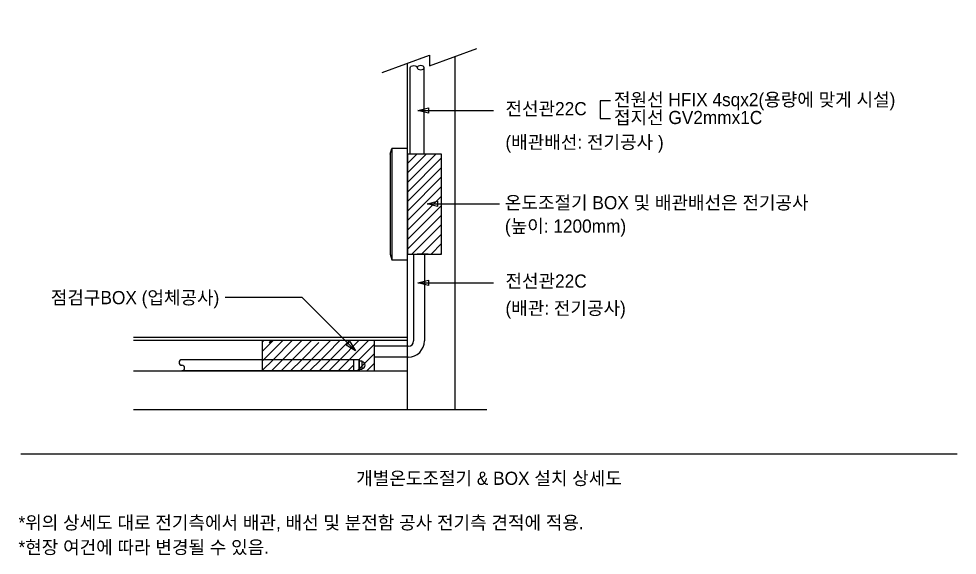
# Model space of a CAD drawing. Header units: millimetres. Extents: x 35956 to 501590, y -530175 to 881740.
# Drawn here: x 35956 to 85794, y -149889 to -121400 of the extents above; entities that cross this region are included whole.
import ezdxf
from ezdxf.enums import TextEntityAlignment as Align

# ---------------------------------------------------------------- set-up
doc = ezdxf.new("R2010")
doc.units = ezdxf.units.MM
doc.header["$LTSCALE"] = 150
doc.set_wipeout_variables(frame=1)
for name, color, linetype in [('-----29 Cable Schedule', 1, 'Continuous'), ('-----29 Indicator', 1, 'Continuous'), ('-----30 Text', 2, 'Continuous'), ('00천열', 2, 'Continuous')]:
    doc.layers.add(name, color=color, linetype=linetype)
doc.styles.add('ELEC', font='Dotum.ttf')

msp = doc.modelspace()

# ---------------------------------------------------------------- hatches: boundary and pattern name
at = {"layer": '00천열'}
h = msp.add_hatch(color=6, dxfattribs=at)
h.paths.add_polyline_path([(54010, -139506), (53751, -139506), (53751, -140026), (54010, -140026)])
h.paths.add_polyline_path([(54028, -139495), (53751, -139495), (53751, -139506), (54010, -139506), (54010, -140026), (54028, -140026), (54028, -139569)])
h.paths.add_polyline_path([(54028, -140026), (54028, -140026), (54010, -140026), (54010, -140091), (54028, -140091)])
h.paths.add_polyline_path([(54010, -140026), (53751, -140026), (53751, -140091), (54010, -140091)])

# ---------------------------------------------------------------- texts
at = {"layer": '-----30 Text', "style": 'ELEC'}
for s, p in [('*위의 상세도 대로 전기측에서 배관, 배선 및 분전함 공사 전기측 견적에 적용.', (35942, -148507)), ('*현장 여건에 따라 변경될 수 있음.', (35942, -149814))]:
    msp.add_text(s, height=700, dxfattribs=at).set_placement(p)

# ---------------------------------------------------------------- next in the draw order: wipeouts: each hides what was drawn before it
msp.add_wipeout([(36068, -147104), (36068, -121400), (85794, -121400), (85794, -147104)]).dxf.layer = '-----29 Cable Schedule'

# ---------------------------------------------------------------- next in the draw order: linework, layer by layer
at = {"layer": '-----29 Cable Schedule'}
msp.add_line((36068, -144499), (85794, -144499), dxfattribs=at)
at = {"layer": '-----29 Indicator', "color": 1, "elevation": 0}
for points in [[(57147, -126274), (57707, -126134), (57707, -126414), (57147, -126274), (61172, -126274)], [(57642, -131232), (58202, -131092), (58202, -131372), (57642, -131232), (61480, -131232)], [(57147, -135428), (57707, -135288), (57707, -135568), (57147, -135428), (61172, -135428)], [(53831, -139037), (53336, -138740), (53534, -138542), (53831, -139037), (50985, -136191)]]:
    msp.add_lwpolyline(points, dxfattribs=at)
at = {"layer": '-----30 Text'}
for p, q in [((67374, -125763), (66838, -125763)), ((66838, -125763), (66838, -126696)), ((66838, -126696), (67374, -126696))]:
    msp.add_line(p, q, dxfattribs=at)
at = {"layer": '00천열', "color": 4}
for p, q in [((57774, -123895), (60284, -122981)), ((55263, -124249), (57774, -123335)), ((57774, -123335), (57774, -123895)), ((59120, -123405), (59120, -142147)), ((56599, -142147), (56599, -123762))]:
    msp.add_line(p, q, dxfattribs=at)
at = {"layer": '00천열', "color": 3}
for p, q in [((56748, -128593), (56748, -123999)), ((57490, -128593), (57490, -123999)), ((56926, -133902), (56926, -138509)), ((57498, -133902), (57498, -138509)), ((56640, -138795), (54830, -138795)), ((56640, -139367), (54830, -139367))]:
    msp.add_line(p, q, dxfattribs=at)
at = {"layer": '00천열', "color": 0}
for p, q in [((55680, -128593), (55772, -128289)), ((56599, -128289), (55772, -128289)), ((55772, -128289), (55772, -134201)), ((56599, -134201), (56599, -128289)), ((55680, -128593), (55680, -133902)), ((58410, -128593), (56599, -128593)), ((56599, -128593), (56599, -133902)), ((58410, -133902), (58410, -128593)), ((55680, -133902), (55772, -134201)), ((56599, -133902), (58410, -133902)), ((57701, -133902), (57111, -133902)), ((55772, -134201), (56599, -134201)), ((56600, -138328), (42043, -138328)), ((42043, -138468), (56599, -138468)), ((48900, -140092), (48900, -138468)), ((54830, -138468), (54830, -140096)), ((42043, -140096), (56599, -140096)), ((42043, -142147), (60815, -142147))]:
    msp.add_line(p, q, dxfattribs=at)
at = {"layer": '00천열', "color": 0, "linetype": 'Continuous'}
for p, q in [((56599, -129082), (57088, -128593)), ((56599, -129588), (57594, -128593)), ((56599, -130094), (58100, -128593)), ((56599, -130600), (58410, -128789)), ((56599, -131106), (58410, -129295)), ((56599, -131612), (58410, -129801)), ((56599, -132118), (58410, -130307)), ((56599, -132623), (58410, -130813)), ((56599, -133129), (58410, -131319)), ((56599, -133635), (58410, -131824)), ((56838, -133902), (58410, -132330)), ((57344, -133902), (58410, -132836)), ((57849, -133902), (58410, -133342)), ((48900, -138552), (48983, -138468)), ((48900, -139057), (49489, -138468)), ((49262, -138600), (49394, -138468)), ((49463, -139506), (50501, -138468)), ((49894, -138569), (49995, -138468)), ((49969, -139506), (51007, -138468)), ((50475, -139506), (51513, -138468)), ((51908, -140096), (53536, -138468)), ((52100, -138892), (52524, -138468)), ((52313, -139185), (53030, -138468)), ((53004, -139506), (54042, -138468)), ((53510, -139506), (54548, -138468)), ((48957, -139506), (49894, -138569)), ((50981, -139506), (51887, -138600)), ((51487, -139506), (52100, -138892)), ((54026, -139495), (54830, -138692)), ((48900, -140069), (49463, -139506)), ((49379, -140096), (49969, -139506)), ((49885, -140096), (50475, -139506)), ((50391, -140096), (50981, -139506)), ((50897, -140096), (51487, -139506)), ((51402, -140096), (51992, -139506)), ((51992, -139506), (52313, -139185)), ((52418, -140092), (53004, -139506)), ((52920, -140096), (53510, -139506)), ((53932, -140096), (54830, -139197)), ((53426, -140096), (53751, -139771)), ((54438, -140096), (54830, -139703))]:
    msp.add_line(p, q, dxfattribs=at)
at = {"layer": '00천열', "linetype": 'Continuous'}
msp.add_line((58355, -133902), (58410, -133848), dxfattribs=at)
at = {"layer": '00천열', "color": 1}
msp.add_line((46924, -136191), (50985, -136191), dxfattribs=at)
at = {"layer": '00천열', "color": 6}
for p, q in [((54010, -139506), (44615, -139506)), ((53751, -139495), (54028, -139495)), ((53751, -140091), (53751, -139495)), ((54010, -139506), (54010, -140092)), ((54028, -139495), (54028, -139569)), ((54028, -139569), (54183, -139569)), ((54028, -139569), (54028, -140026)), ((54183, -140026), (54028, -140026)), ((54028, -140026), (54028, -140091)), ((54183, -139569), (54183, -140026)), ((54010, -140092), (44615, -140092)), ((54028, -140091), (53751, -140091))]:
    msp.add_line(p, q, dxfattribs=at)
at = {"layer": '00천열', "color": 2, "linetype": 'Continuous'}
for p, q in [((48900, -139563), (48957, -139506)), ((54010, -139512), (54026, -139495)), ((54010, -140018), (54183, -139845)), ((54183, -139845), (54242, -139785)), ((54242, -139785), (54324, -139703))]:
    msp.add_line(p, q, dxfattribs=at)
at = {"layer": '00천열', "color": 3}
for radius in [286, 859]:
    msp.add_arc((56640, -138509), radius, 270, 0, dxfattribs=at)
at = {"layer": '00천열', "color": 6}
for centre, radius, start, end in [((44615, -139652), 147, 90, 270), ((44615, -139946), 147, 270, 90), ((54183, -139797), 170, 270.4692, 90.4692)]:
    msp.add_arc(centre, radius, start, end, dxfattribs=at)
at = {"layer": '00천열', "color": 3, "extrusion": (0, 0, -1)}
msp.add_ellipse((56934, -123999), major_axis=(185, 0), ratio=0.6, start_param=3.141593, end_param=6.283185, dxfattribs=at)
msp.add_ellipse((57305, -123999), major_axis=(185, 0), ratio=0.6, dxfattribs=at)

# ---------------------------------------------------------------- next in the draw order: texts
at = {"layer": '-----30 Text', "style": 'ELEC'}
for s, p in [('전원선 HFIX 4sqx2(용량에 맞게 시설)', (67566, -125694)), ('전선관22C', (61803, -126176)), ('접지선 GV2mmx1C', (67566, -126643)), ('(배관배선: 전기공사 )', (61803, -127953)), ('온도조절기 BOX 및 배관배선은 전기공사', (61773, -131167)), ('(높이: 1200mm)', (61773, -132409)), ('전선관22C', (61803, -135329)), ('(배관: 전기공사)', (61803, -136766))]:
    msp.add_text(s, height=700, dxfattribs=at).set_placement(p, align=Align.MIDDLE_LEFT)
msp.add_text('점검구BOX (업체공사)', height=700, dxfattribs=at).set_placement((46606, -136208), align=Align.MIDDLE_RIGHT)
msp.add_text('개별온도조절기 & BOX 설치 상세도', height=700, dxfattribs=at).set_placement((60931, -145802), align=Align.MIDDLE_CENTER)

doc.saveas('drawing.dxf')
